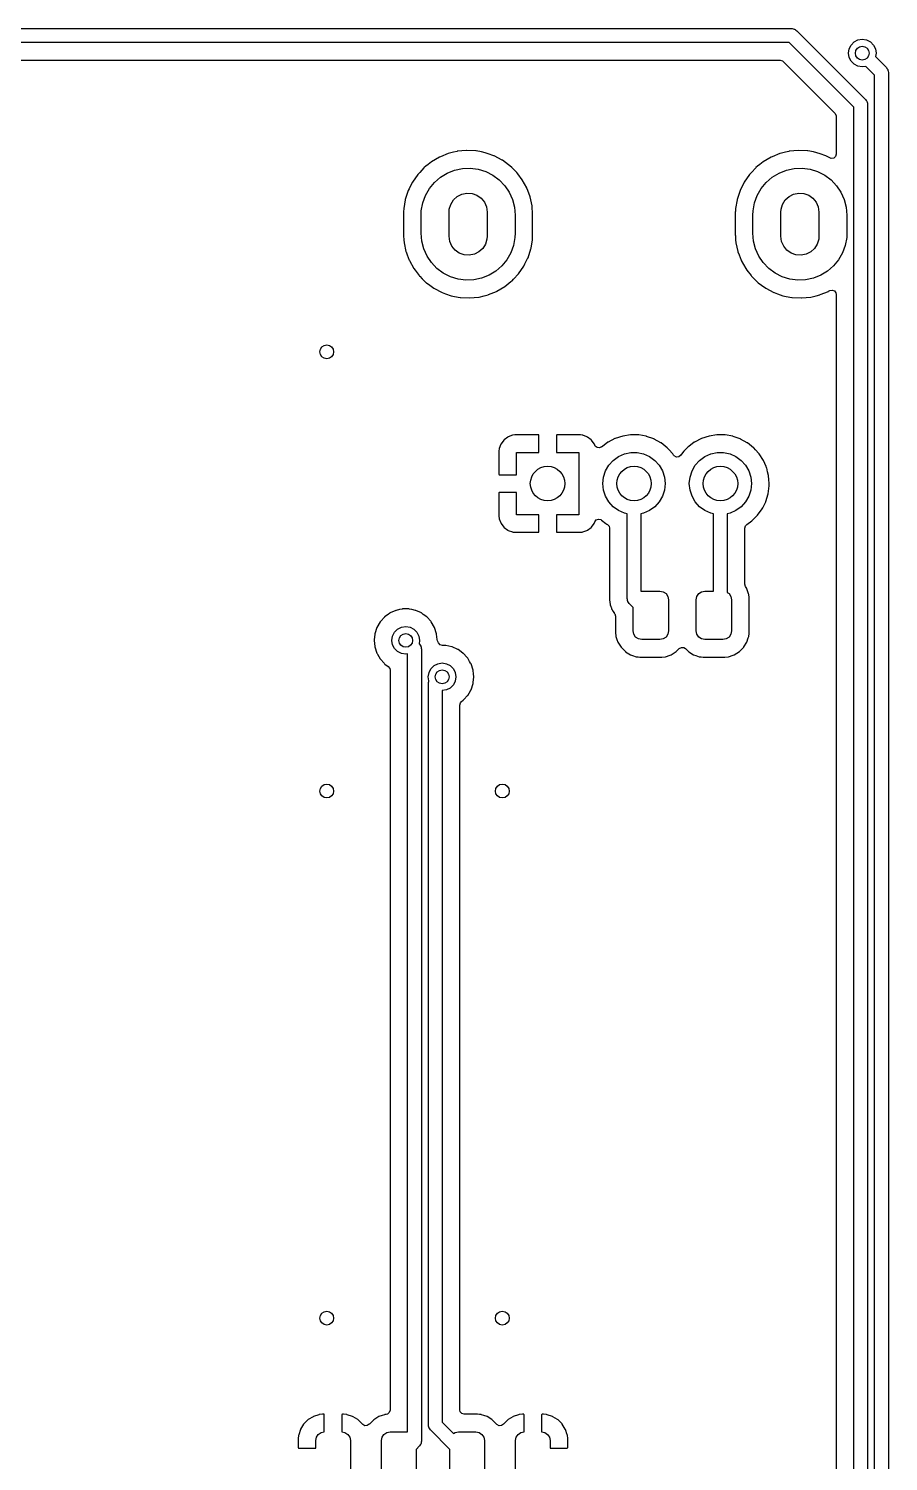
# Model space of a CAD drawing. Extents: x 61 to 228, y -146 to -45.
# Drawn here: x 203.47 to 228.34, y -86.69 to -45.27 of the extents above; entities that cross this region are included whole.
import ezdxf

# ---------------------------------------------------------------- set-up
doc = ezdxf.new("R2010")
doc.units = 0
doc.layers.add('BLACK', color=7, linetype='CONTINUOUS')

msp = doc.modelspace()

# ---------------------------------------------------------------- linework, layer by layer
at = {"layer": 'BLACK', "linetype": 'CONTINUOUS'}
for p, q in [((179.578, -45.266), (225.552, -45.266)), ((225.552, -45.266), (225.585, -45.2735)), ((225.585, -45.2735), (225.618, -45.2772)), ((225.618, -45.2772), (225.628, -45.2834)), ((225.628, -45.2834), (225.639, -45.2859)), ((225.639, -45.2859), (225.665, -45.3068)), ((225.665, -45.3068), (225.693, -45.3246)), ((225.693, -45.3246), (227.681, -47.3123)), ((225.469, -45.666), (179.661, -45.666)), ((227.34, -47.5364), (225.469, -45.666)), ((227.184, -45.974), (227.204, -45.8504)), ((227.204, -46.0976), (227.184, -45.974)), ((227.204, -45.8504), (227.26, -45.7389)), ((227.26, -45.7389), (227.349, -45.6504)), ((227.349, -45.6504), (227.46, -45.5936)), ((227.46, -45.5936), (227.584, -45.574)), ((227.584, -45.574), (227.708, -45.5936)), ((227.708, -45.5936), (227.819, -45.6504)), ((227.819, -45.6504), (227.908, -45.7389)), ((227.908, -45.7389), (227.964, -45.8504)), ((227.964, -45.8504), (227.984, -45.974)), ((227.984, -45.974), (227.968, -46.0751)), ((183.031, -46.1745), (225.206, -46.1745)), ((225.206, -46.1745), (225.274, -46.1945)), ((225.274, -46.1945), (225.295, -46.2114)), ((225.295, -46.2114), (226.794, -47.7101)), ((227.26, -46.2091), (227.204, -46.0976)), ((227.349, -46.2976), (227.26, -46.2091)), ((227.46, -46.3544), (227.349, -46.2976)), ((227.584, -46.374), (227.46, -46.3544)), ((227.685, -46.358), (227.584, -46.374)), ((227.939, -46.6119), (227.685, -46.358)), ((227.968, -46.0751), (228.281, -46.3879)), ((228.281, -46.3879), (228.298, -46.4162)), ((227.939, -125.063), (227.939, -46.6119)), ((228.298, -46.4162), (228.319, -46.4423)), ((228.319, -46.4423), (228.322, -46.4535)), ((228.322, -46.4535), (228.328, -46.4633)), ((228.328, -46.4633), (228.332, -46.4965)), ((228.332, -46.4965), (228.339, -46.529)), ((228.339, -46.529), (228.339, -125.146)), ((227.34, -122.898), (227.34, -47.5364)), ((227.681, -47.3123), (227.699, -47.3407)), ((227.699, -47.3407), (227.72, -47.3668)), ((227.72, -47.3668), (227.722, -47.378)), ((227.722, -47.378), (227.728, -47.3877)), ((227.728, -47.3877), (227.732, -47.421)), ((227.732, -47.421), (227.74, -47.4535)), ((227.74, -47.4535), (227.74, -122.981)), ((226.794, -47.7101), (226.828, -47.7724)), ((226.828, -47.7724), (226.831, -47.7992)), ((226.831, -47.7992), (226.831, -48.8929)), ((215.6, -48.8789), (215.379, -48.9686)), ((215.604, -48.8772), (215.6, -48.8789)), ((215.6, -48.8789), (215.6, -48.8789)), ((215.76, -48.8392), (215.604, -48.8772)), ((215.863, -48.8138), (215.76, -48.8392)), ((215.868, -48.8127), (215.863, -48.8138)), ((215.863, -48.8138), (215.863, -48.8138)), ((216.137, -48.787), (215.868, -48.8127)), ((216.142, -48.7872), (216.137, -48.787)), ((216.404, -48.8002), (216.142, -48.7872)), ((216.142, -48.7872), (216.142, -48.7872)), ((216.408, -48.8005), (216.404, -48.8002)), ((216.404, -48.8002), (216.404, -48.8002)), ((216.413, -48.8013), (216.408, -48.8005)), ((216.569, -48.8321), (216.413, -48.8013)), ((216.413, -48.8013), (216.413, -48.8013)), ((216.674, -48.8529), (216.569, -48.8321)), ((216.762, -48.8838), (216.674, -48.8529)), ((225.2, -48.8789), (224.979, -48.9686)), ((225.204, -48.8772), (225.2, -48.8789)), ((225.2, -48.8789), (225.2, -48.8789)), ((225.36, -48.8392), (225.204, -48.8772)), ((225.463, -48.8138), (225.36, -48.8392)), ((225.468, -48.8127), (225.463, -48.8138)), ((225.463, -48.8138), (225.463, -48.8138)), ((225.737, -48.787), (225.468, -48.8127)), ((225.742, -48.7872), (225.737, -48.787)), ((226.004, -48.8002), (225.742, -48.7872)), ((225.742, -48.7872), (225.742, -48.7872)), ((226.008, -48.8005), (226.004, -48.8002)), ((226.004, -48.8002), (226.004, -48.8002)), ((226.013, -48.8013), (226.008, -48.8005)), ((226.169, -48.8321), (226.013, -48.8013)), ((226.013, -48.8013), (226.013, -48.8013)), ((226.274, -48.8529), (226.169, -48.8321)), ((226.362, -48.8838), (226.274, -48.8529)), ((214.904, -49.2887), (214.779, -49.4222)), ((214.907, -49.2854), (214.904, -49.2887)), ((214.957, -49.2456), (214.907, -49.2854)), ((215.02, -49.1954), (214.957, -49.2456)), ((215.119, -49.116), (215.02, -49.1954)), ((215.353, -48.979), (215.119, -49.116)), ((215.379, -48.9686), (215.353, -48.979)), ((216.926, -48.9417), (216.762, -48.8838)), ((216.93, -48.9432), (216.926, -48.9417)), ((216.926, -48.9417), (216.926, -48.9417)), ((217.17, -49.0695), (216.93, -48.9432)), ((217.174, -49.0721), (217.17, -49.0695)), ((217.348, -49.199), (217.174, -49.0721)), ((217.389, -49.229), (217.348, -49.199)), ((217.444, -49.2825), (217.389, -49.229)), ((217.577, -49.4124), (217.444, -49.2825)), ((224.504, -49.2887), (224.379, -49.4222)), ((224.507, -49.2854), (224.504, -49.2887)), ((224.557, -49.2456), (224.507, -49.2854)), ((224.62, -49.1954), (224.557, -49.2456)), ((224.719, -49.116), (224.62, -49.1954)), ((224.953, -48.979), (224.719, -49.116)), ((224.979, -48.9686), (224.953, -48.979)), ((226.526, -48.9417), (226.362, -48.8838)), ((226.53, -48.9432), (226.526, -48.9417)), ((226.526, -48.9417), (226.526, -48.9417)), ((226.646, -49.0044), (226.53, -48.9432)), ((226.687, -49.0176), (226.646, -49.0044)), ((226.757, -49.0075), (226.687, -49.0176)), ((226.811, -48.961), (226.757, -49.0075)), ((226.831, -48.8929), (226.811, -48.961)), ((214.565, -49.7104), (214.471, -49.8994)), ((214.567, -49.7063), (214.565, -49.7104)), ((214.565, -49.7104), (214.565, -49.7104)), ((214.722, -49.4835), (214.567, -49.7063)), ((214.779, -49.4222), (214.722, -49.4835)), ((215.205, -49.7119), (215.379, -49.5611)), ((215.379, -49.5611), (215.575, -49.4418)), ((215.575, -49.4418), (215.789, -49.3574)), ((215.789, -49.3574), (216.014, -49.3101)), ((216.014, -49.3101), (216.244, -49.3015)), ((216.244, -49.3015), (216.472, -49.3317)), ((216.472, -49.3317), (216.692, -49.3999)), ((216.692, -49.3999), (216.897, -49.5041)), ((216.897, -49.5041), (217.081, -49.6414)), ((217.081, -49.6414), (217.24, -49.8078)), ((217.583, -49.4186), (217.577, -49.4124)), ((217.586, -49.4222), (217.583, -49.4186)), ((217.621, -49.4679), (217.586, -49.4222)), ((217.586, -49.4222), (217.586, -49.4222)), ((217.748, -49.6341), (217.621, -49.4679)), ((217.879, -49.8712), (217.748, -49.6341)), ((224.165, -49.7104), (224.071, -49.8994)), ((224.167, -49.7063), (224.165, -49.7104)), ((224.165, -49.7104), (224.165, -49.7104)), ((224.322, -49.4835), (224.167, -49.7063)), ((224.379, -49.4222), (224.322, -49.4835)), ((224.805, -49.7119), (224.979, -49.5611)), ((224.979, -49.5611), (225.175, -49.4418)), ((225.175, -49.4418), (225.389, -49.3574)), ((225.389, -49.3574), (225.614, -49.3101)), ((225.614, -49.3101), (225.844, -49.3015)), ((225.844, -49.3015), (226.072, -49.3317)), ((226.072, -49.3317), (226.292, -49.3999)), ((226.292, -49.3999), (226.497, -49.5041)), ((226.497, -49.5041), (226.681, -49.6414)), ((226.681, -49.6414), (226.84, -49.8078)), ((214.447, -49.9491), (214.362, -50.2068)), ((214.471, -49.8994), (214.447, -49.9491)), ((214.867, -50.3057), (214.945, -50.0895)), ((214.945, -50.0895), (215.059, -49.8897)), ((215.059, -49.8897), (215.205, -49.7119)), ((215.756, -50.2194), (215.866, -50.1184)), ((215.866, -50.1184), (215.999, -50.0506)), ((215.999, -50.0506), (216.145, -50.0211)), ((216.145, -50.0211), (216.294, -50.032)), ((216.294, -50.032), (216.435, -50.0826)), ((216.435, -50.0826), (216.557, -50.1691)), ((217.24, -49.8078), (217.368, -49.9986)), ((217.368, -49.9986), (217.463, -50.2083)), ((217.881, -49.8755), (217.879, -49.8712)), ((217.907, -49.945), (217.881, -49.8755)), ((217.881, -49.8755), (217.881, -49.8755)), ((217.975, -50.1248), (217.907, -49.945)), ((217.976, -50.1292), (217.975, -50.1248)), ((224.047, -49.9491), (223.962, -50.2068)), ((224.071, -49.8994), (224.047, -49.9491)), ((224.467, -50.3057), (224.545, -50.0895)), ((224.545, -50.0895), (224.659, -49.8897)), ((224.659, -49.8897), (224.805, -49.7119)), ((225.356, -50.2194), (225.466, -50.1184)), ((225.466, -50.1184), (225.599, -50.0506)), ((225.599, -50.0506), (225.745, -50.0211)), ((225.745, -50.0211), (225.894, -50.032)), ((225.894, -50.032), (226.035, -50.0826)), ((226.035, -50.0826), (226.157, -50.1691)), ((226.84, -49.8078), (226.968, -49.9986)), ((226.968, -49.9986), (227.063, -50.2083)), ((214.316, -50.4778), (214.312, -50.5498)), ((214.318, -50.4631), (214.316, -50.4739)), ((214.316, -50.4739), (214.316, -50.4778)), ((214.361, -50.2113), (214.318, -50.4631)), ((214.362, -50.2068), (214.361, -50.2113)), ((214.361, -50.2113), (214.361, -50.2113)), ((214.82, -50.66), (214.826, -50.532)), ((214.826, -50.532), (214.867, -50.3057)), ((215.63, -50.57), (215.636, -50.4897)), ((215.636, -50.4897), (215.678, -50.3463)), ((215.678, -50.3463), (215.756, -50.2194)), ((216.557, -50.1691), (216.65, -50.2851)), ((216.65, -50.2851), (216.71, -50.4221)), ((216.71, -50.4221), (216.73, -50.57)), ((217.463, -50.2083), (217.521, -50.4309)), ((217.521, -50.4309), (217.54, -50.66)), ((218.014, -50.2992), (217.976, -50.1292)), ((217.976, -50.1292), (217.976, -50.1292)), ((218.034, -50.3895), (218.014, -50.2992)), ((218.038, -50.4424), (218.034, -50.3895)), ((218.048, -50.5795), (218.038, -50.4424)), ((223.916, -50.4778), (223.912, -50.5498)), ((223.918, -50.4631), (223.916, -50.4739)), ((223.916, -50.4739), (223.916, -50.4778)), ((223.961, -50.2113), (223.918, -50.4631)), ((223.962, -50.2068), (223.961, -50.2113)), ((223.961, -50.2113), (223.961, -50.2113)), ((224.42, -50.66), (224.426, -50.532)), ((224.426, -50.532), (224.467, -50.3057)), ((225.23, -50.57), (225.236, -50.4897)), ((225.236, -50.4897), (225.278, -50.3463)), ((225.278, -50.3463), (225.356, -50.2194)), ((226.157, -50.1691), (226.25, -50.2851)), ((226.25, -50.2851), (226.31, -50.4221)), ((226.31, -50.4221), (226.33, -50.57)), ((227.063, -50.2083), (227.121, -50.4309)), ((227.121, -50.4309), (227.14, -50.66)), ((214.312, -50.5498), (214.311, -50.5596)), ((214.311, -50.5596), (214.311, -51.2489)), ((214.82, -51.18), (214.82, -50.66)), ((215.63, -51.27), (215.63, -50.57)), ((216.73, -50.57), (216.73, -51.27)), ((217.54, -50.66), (217.54, -51.18)), ((218.048, -50.5911), (218.048, -50.5795)), ((218.048, -51.2804), (218.048, -50.5911)), ((223.912, -50.5498), (223.911, -50.5596)), ((223.911, -50.5596), (223.911, -51.2489)), ((224.42, -51.18), (224.42, -50.66)), ((225.23, -51.27), (225.23, -50.57)), ((226.33, -50.57), (226.33, -51.27)), ((227.14, -50.66), (227.14, -51.18)), ((214.311, -51.2489), (214.312, -51.2512)), ((214.312, -51.2512), (214.321, -51.3779)), ((214.312, -51.2512), (214.312, -51.2512)), ((214.839, -51.4091), (214.82, -51.18)), ((215.65, -51.4179), (215.63, -51.27)), ((216.724, -51.3503), (216.682, -51.4937)), ((216.73, -51.27), (216.724, -51.3503)), ((217.534, -51.308), (217.493, -51.5343)), ((217.54, -51.18), (217.534, -51.308)), ((218.044, -51.3661), (218.048, -51.2931)), ((218.044, -51.3698), (218.044, -51.3661)), ((218.048, -51.282), (218.048, -51.2804)), ((218.048, -51.2931), (218.048, -51.282)), ((218.048, -51.282), (218.048, -51.282)), ((223.911, -51.2489), (223.912, -51.2512)), ((223.912, -51.2512), (223.912, -51.2512)), ((223.912, -51.2512), (223.921, -51.3779)), ((224.439, -51.4091), (224.42, -51.18)), ((225.25, -51.4179), (225.23, -51.27)), ((226.324, -51.3503), (226.282, -51.4937)), ((226.33, -51.27), (226.324, -51.3503)), ((227.134, -51.308), (227.093, -51.5343)), ((227.14, -51.18), (227.134, -51.308)), ((214.321, -51.3779), (214.326, -51.4505)), ((214.326, -51.4505), (214.327, -51.4549)), ((214.327, -51.4549), (214.327, -51.4549)), ((214.327, -51.4549), (214.382, -51.7053)), ((214.382, -51.7053), (214.385, -51.7152)), ((214.385, -51.7152), (214.42, -51.8094)), ((214.897, -51.6317), (214.839, -51.4091)), ((214.992, -51.8414), (214.897, -51.6317)), ((215.71, -51.5549), (215.65, -51.4179)), ((215.803, -51.6709), (215.71, -51.5549)), ((215.925, -51.7574), (215.803, -51.6709)), ((216.066, -51.808), (215.925, -51.7574)), ((216.494, -51.7216), (216.361, -51.7894)), ((216.604, -51.6206), (216.494, -51.7216)), ((216.682, -51.4937), (216.604, -51.6206)), ((217.415, -51.7505), (217.301, -51.9503)), ((217.493, -51.5343), (217.415, -51.7505)), ((217.913, -51.8909), (217.998, -51.6332)), ((217.998, -51.6332), (218.001, -51.613)), ((218.001, -51.613), (218.044, -51.3699)), ((218.044, -51.3699), (218.044, -51.3698)), ((223.921, -51.3779), (223.926, -51.4505)), ((223.926, -51.4505), (223.927, -51.4549)), ((223.927, -51.4549), (223.927, -51.4549)), ((223.927, -51.4549), (223.982, -51.7053)), ((223.982, -51.7053), (223.985, -51.7152)), ((223.985, -51.7152), (224.02, -51.8094)), ((224.497, -51.6317), (224.439, -51.4091)), ((224.592, -51.8414), (224.497, -51.6317)), ((225.31, -51.5549), (225.25, -51.4179)), ((225.403, -51.6709), (225.31, -51.5549)), ((225.525, -51.7574), (225.403, -51.6709)), ((225.666, -51.808), (225.525, -51.7574)), ((226.094, -51.7216), (225.961, -51.7894)), ((226.204, -51.6206), (226.094, -51.7216)), ((226.282, -51.4937), (226.204, -51.6206)), ((227.015, -51.7505), (226.901, -51.9503)), ((227.093, -51.5343), (227.015, -51.7505)), ((214.42, -51.8094), (214.479, -51.9641)), ((214.479, -51.9641), (214.481, -51.9688)), ((214.481, -51.9688), (214.612, -52.2059)), ((215.12, -52.0322), (214.992, -51.8414)), ((215.279, -52.1986), (215.12, -52.0322)), ((216.215, -51.8189), (216.066, -51.808)), ((216.361, -51.7894), (216.215, -51.8189)), ((217.155, -52.1281), (216.981, -52.2789)), ((217.301, -51.9503), (217.155, -52.1281)), ((217.638, -52.3565), (217.793, -52.1337)), ((217.793, -52.1337), (217.826, -52.0658)), ((217.826, -52.0658), (217.911, -51.895)), ((217.911, -51.895), (217.913, -51.8909)), ((217.911, -51.895), (217.911, -51.895)), ((224.02, -51.8094), (224.079, -51.9641)), ((224.079, -51.9641), (224.081, -51.9688)), ((224.081, -51.9688), (224.212, -52.2059)), ((224.72, -52.0322), (224.592, -51.8414)), ((224.879, -52.1986), (224.72, -52.0322)), ((225.815, -51.8189), (225.666, -51.808)), ((225.961, -51.7894), (225.815, -51.8189)), ((226.755, -52.1281), (226.581, -52.2789)), ((226.901, -51.9503), (226.755, -52.1281)), ((214.612, -52.2059), (214.646, -52.2496)), ((214.646, -52.2496), (214.765, -52.4058)), ((214.765, -52.4058), (214.777, -52.4214)), ((214.777, -52.4214), (214.78, -52.4246)), ((214.78, -52.4246), (214.78, -52.4246)), ((214.78, -52.4246), (214.854, -52.4967)), ((214.854, -52.4967), (214.971, -52.611)), ((214.971, -52.611), (214.974, -52.6137)), ((215.463, -52.3359), (215.279, -52.1986)), ((215.668, -52.4401), (215.463, -52.3359)), ((215.888, -52.5083), (215.668, -52.4401)), ((216.116, -52.5385), (215.888, -52.5083)), ((216.346, -52.5299), (216.116, -52.5385)), ((216.571, -52.4826), (216.346, -52.5299)), ((216.785, -52.3982), (216.571, -52.4826)), ((216.981, -52.2789), (216.785, -52.3982)), ((217.241, -52.724), (217.42, -52.5813)), ((217.42, -52.5813), (217.449, -52.5575)), ((217.449, -52.5575), (217.453, -52.5546)), ((217.449, -52.5575), (217.449, -52.5575)), ((217.453, -52.5546), (217.494, -52.5111)), ((217.494, -52.5111), (217.635, -52.3598)), ((217.635, -52.3598), (217.638, -52.3565)), ((217.635, -52.3598), (217.635, -52.3598)), ((224.212, -52.2059), (224.246, -52.2496)), ((224.246, -52.2496), (224.365, -52.4058)), ((224.365, -52.4058), (224.377, -52.4214)), ((224.377, -52.4214), (224.38, -52.4246)), ((224.38, -52.4246), (224.38, -52.4246)), ((224.38, -52.4246), (224.454, -52.4967)), ((224.454, -52.4967), (224.571, -52.611)), ((224.571, -52.611), (224.574, -52.6137)), ((225.063, -52.3359), (224.879, -52.1986)), ((225.268, -52.4401), (225.063, -52.3359)), ((225.488, -52.5083), (225.268, -52.4401)), ((225.716, -52.5385), (225.488, -52.5083)), ((225.946, -52.5299), (225.716, -52.5385)), ((226.171, -52.4826), (225.946, -52.5299)), ((226.385, -52.3982), (226.171, -52.4826)), ((226.581, -52.2789), (226.385, -52.3982)), ((214.974, -52.6137), (214.974, -52.6137)), ((214.974, -52.6137), (215.069, -52.6825)), ((215.069, -52.6825), (215.19, -52.7705)), ((215.19, -52.7705), (215.43, -52.8968)), ((215.43, -52.8968), (215.434, -52.8983)), ((215.434, -52.8983), (215.434, -52.8983)), ((215.434, -52.8983), (215.53, -52.9321)), ((215.53, -52.9321), (215.686, -52.9871)), ((215.686, -52.9871), (215.784, -53.0064)), ((215.784, -53.0064), (215.947, -53.0387)), ((216.497, -53.0262), (216.646, -52.9897)), ((216.646, -52.9897), (216.756, -52.9628)), ((216.756, -52.9628), (216.769, -52.9575)), ((216.769, -52.9575), (217.003, -52.8627)), ((217.003, -52.8627), (217.007, -52.861)), ((217.003, -52.8627), (217.003, -52.8627)), ((217.007, -52.861), (217.241, -52.724)), ((224.574, -52.6137), (224.574, -52.6137)), ((224.574, -52.6137), (224.669, -52.6825)), ((224.669, -52.6825), (224.79, -52.7705)), ((224.79, -52.7705), (225.03, -52.8968)), ((225.03, -52.8968), (225.034, -52.8983)), ((225.034, -52.8983), (225.034, -52.8983)), ((225.034, -52.8983), (225.13, -52.9321)), ((225.13, -52.9321), (225.286, -52.9871)), ((225.286, -52.9871), (225.384, -53.0064)), ((225.384, -53.0064), (225.547, -53.0387)), ((226.097, -53.0262), (226.246, -52.9897)), ((226.246, -52.9897), (226.356, -52.9628)), ((226.356, -52.9628), (226.369, -52.9575)), ((226.369, -52.9575), (226.603, -52.8627)), ((226.603, -52.8627), (226.607, -52.861)), ((226.603, -52.8627), (226.603, -52.8627)), ((226.607, -52.861), (226.641, -52.841)), ((226.641, -52.841), (226.71, -52.8238)), ((226.71, -52.8238), (226.777, -52.8466)), ((226.777, -52.8466), (226.822, -52.9022)), ((226.822, -52.9022), (226.831, -52.9497)), ((226.831, -52.9497), (226.831, -106.043)), ((215.947, -53.0387), (215.947, -53.0387)), ((215.947, -53.0387), (215.952, -53.0395)), ((215.952, -53.0395), (215.956, -53.0398)), ((215.956, -53.0398), (215.956, -53.0398)), ((215.956, -53.0398), (216.218, -53.0528)), ((216.218, -53.0528), (216.218, -53.0528)), ((216.218, -53.0528), (216.223, -53.053)), ((216.223, -53.053), (216.492, -53.0273)), ((216.492, -53.0273), (216.497, -53.0262)), ((216.497, -53.0262), (216.497, -53.0262)), ((225.547, -53.0387), (225.547, -53.0387)), ((225.547, -53.0387), (225.552, -53.0395)), ((225.552, -53.0395), (225.556, -53.0398)), ((225.556, -53.0398), (225.556, -53.0398)), ((225.556, -53.0398), (225.818, -53.0528)), ((225.818, -53.0528), (225.818, -53.0528)), ((225.818, -53.0528), (225.823, -53.053)), ((225.823, -53.053), (226.092, -53.0273)), ((226.092, -53.0273), (226.097, -53.0262)), ((226.097, -53.0262), (226.097, -53.0262)), ((217.212, -57.1643), (217.135, -57.2664)), ((217.224, -57.1517), (217.212, -57.1643)), ((217.326, -57.0752), (217.224, -57.1517)), ((217.342, -57.0667), (217.326, -57.0752)), ((217.462, -57.0215), (217.342, -57.0667)), ((217.478, -57.0179), (217.462, -57.0215)), ((217.529, -57.0124), (217.478, -57.0179)), ((217.535, -57.012), (217.529, -57.0124)), ((218.212, -57.012), (217.535, -57.012)), ((218.22, -57.0137), (218.212, -57.012)), ((218.222, -57.0149), (218.22, -57.0137)), ((218.226, -57.0301), (218.222, -57.0149)), ((218.226, -57.52), (218.226, -57.0301)), ((218.736, -57.0179), (218.734, -57.0255)), ((218.734, -57.0255), (218.734, -57.52)), ((218.737, -57.0165), (218.736, -57.0179)), ((218.752, -57.012), (218.737, -57.0165)), ((219.425, -57.012), (218.752, -57.012)), ((219.431, -57.0124), (219.425, -57.012)), ((219.482, -57.0179), (219.431, -57.0124)), ((219.498, -57.0215), (219.482, -57.0179)), ((219.618, -57.0667), (219.498, -57.0215)), ((219.634, -57.0752), (219.618, -57.0667)), ((219.736, -57.1517), (219.634, -57.0752)), ((219.748, -57.1643), (219.736, -57.1517)), ((219.825, -57.2664), (219.748, -57.1643)), ((220.428, -57.1195), (220.231, -57.2217)), ((220.432, -57.1171), (220.428, -57.1195)), ((220.428, -57.1195), (220.428, -57.1195)), ((220.652, -57.0451), (220.432, -57.1171)), ((220.881, -57.0101), (220.652, -57.0451)), ((220.887, -57.0102), (220.881, -57.0101)), ((221.036, -57.012), (220.887, -57.0102)), ((220.887, -57.0102), (220.887, -57.0102)), ((221.113, -57.0129), (221.036, -57.012)), ((221.118, -57.0138), (221.113, -57.0129)), ((221.118, -57.0139), (221.118, -57.0138)), ((221.336, -57.0527), (221.118, -57.0139)), ((221.341, -57.0536), (221.336, -57.0527)), ((221.336, -57.0527), (221.336, -57.0527)), ((221.346, -57.0553), (221.341, -57.0536)), ((221.554, -57.1291), (221.346, -57.0553)), ((221.346, -57.0553), (221.346, -57.0553)), ((221.554, -57.1292), (221.554, -57.1291)), ((221.559, -57.1309), (221.554, -57.1292)), ((221.564, -57.1334), (221.559, -57.1309)), ((221.758, -57.2403), (221.564, -57.1334)), ((221.564, -57.1334), (221.564, -57.1334)), ((222.928, -57.1195), (222.731, -57.2217)), ((222.932, -57.1171), (222.928, -57.1195)), ((222.928, -57.1195), (222.928, -57.1195)), ((223.152, -57.0451), (222.932, -57.1171)), ((223.381, -57.0101), (223.152, -57.0451)), ((223.387, -57.0102), (223.381, -57.0101)), ((223.536, -57.012), (223.387, -57.0102)), ((223.387, -57.0102), (223.387, -57.0102)), ((223.613, -57.0129), (223.536, -57.012)), ((223.618, -57.0138), (223.613, -57.0129)), ((223.618, -57.0139), (223.618, -57.0138)), ((223.836, -57.0527), (223.618, -57.0139)), ((223.841, -57.0536), (223.836, -57.0527)), ((223.836, -57.0527), (223.836, -57.0527)), ((223.846, -57.0553), (223.841, -57.0536)), ((224.054, -57.1291), (223.846, -57.0553)), ((223.846, -57.0553), (223.846, -57.0553)), ((224.054, -57.1292), (224.054, -57.1291)), ((224.059, -57.1309), (224.054, -57.1292)), ((224.064, -57.1334), (224.059, -57.1309)), ((224.258, -57.2403), (224.064, -57.1334)), ((224.064, -57.1334), (224.064, -57.1334)), ((217.078, -57.4176), (217.072, -57.4685)), ((217.072, -57.4685), (217.072, -57.4753)), ((217.072, -57.4753), (217.072, -58.1479)), ((217.082, -57.4024), (217.078, -57.4176)), ((217.127, -57.2819), (217.082, -57.4024)), ((217.135, -57.2664), (217.127, -57.2819)), ((217.58, -58.166), (217.58, -57.52)), ((217.58, -57.52), (218.226, -57.52)), ((218.734, -57.52), (219.38, -57.52)), ((219.38, -57.52), (219.38, -59.32)), ((219.833, -57.2819), (219.825, -57.2664)), ((219.844, -57.3102), (219.833, -57.2819)), ((219.857, -57.3354), (219.844, -57.3102)), ((219.911, -57.3812), (219.857, -57.3354)), ((219.981, -57.3905), (219.911, -57.3812)), ((220.041, -57.3623), (219.981, -57.3905)), ((220.042, -57.3631), (220.041, -57.3623)), ((220.065, -57.3455), (220.042, -57.3631)), ((220.223, -57.2272), (220.065, -57.3455)), ((220.227, -57.2241), (220.223, -57.2272)), ((220.223, -57.2272), (220.223, -57.2272)), ((220.231, -57.2217), (220.227, -57.2241)), ((220.53, -57.6406), (220.702, -57.564)), ((220.702, -57.564), (220.886, -57.5249)), ((220.886, -57.5249), (221.074, -57.5249)), ((221.074, -57.5249), (221.258, -57.564)), ((221.258, -57.564), (221.43, -57.6406)), ((221.762, -57.2428), (221.758, -57.2403)), ((221.758, -57.2403), (221.758, -57.2403)), ((221.766, -57.246), (221.762, -57.2428)), ((221.94, -57.3832), (221.766, -57.246)), ((221.766, -57.246), (221.766, -57.246)), ((221.944, -57.3864), (221.94, -57.3832)), ((221.94, -57.3832), (221.94, -57.3832)), ((221.996, -57.4438), (221.944, -57.3864)), ((222.093, -57.5498), (221.996, -57.4438)), ((222.1, -57.5577), (222.093, -57.5498)), ((222.103, -57.562), (222.1, -57.5577)), ((222.125, -57.5966), (222.103, -57.562)), ((222.103, -57.562), (222.103, -57.562)), ((222.382, -57.5306), (222.335, -57.5992)), ((222.426, -57.4846), (222.382, -57.5306)), ((222.513, -57.3928), (222.426, -57.4846)), ((222.542, -57.3631), (222.513, -57.3928)), ((222.565, -57.3455), (222.542, -57.3631)), ((222.723, -57.2272), (222.565, -57.3455)), ((222.727, -57.2241), (222.723, -57.2272)), ((222.723, -57.2272), (222.723, -57.2272)), ((222.731, -57.2217), (222.727, -57.2241)), ((223.03, -57.6406), (223.202, -57.564)), ((223.202, -57.564), (223.386, -57.5249)), ((223.386, -57.5249), (223.574, -57.5249)), ((223.574, -57.5249), (223.758, -57.564)), ((223.758, -57.564), (223.93, -57.6406)), ((224.262, -57.2428), (224.258, -57.2403)), ((224.258, -57.2403), (224.258, -57.2403)), ((224.266, -57.246), (224.262, -57.2428)), ((224.44, -57.3832), (224.266, -57.246)), ((224.266, -57.246), (224.266, -57.246)), ((224.444, -57.3864), (224.44, -57.3832)), ((224.44, -57.3832), (224.44, -57.3832)), ((224.496, -57.4438), (224.444, -57.3864)), ((224.593, -57.5498), (224.496, -57.4438)), ((224.6, -57.5577), (224.593, -57.5498)), ((224.726, -57.7521), (224.6, -57.5577)), ((220.158, -58.0539), (220.252, -57.891)), ((220.252, -57.891), (220.378, -57.7512)), ((220.378, -57.7512), (220.53, -57.6406)), ((221.43, -57.6406), (221.582, -57.7512)), ((221.582, -57.7512), (221.708, -57.891)), ((221.708, -57.891), (221.802, -58.0539)), ((222.146, -57.6211), (222.125, -57.5966)), ((222.209, -57.6523), (222.146, -57.6211)), ((222.28, -57.6442), (222.209, -57.6523)), ((222.335, -57.5992), (222.28, -57.6442)), ((222.658, -58.0539), (222.752, -57.891)), ((222.752, -57.891), (222.878, -57.7512)), ((222.878, -57.7512), (223.03, -57.6406)), ((223.93, -57.6406), (224.082, -57.7512)), ((224.082, -57.7512), (224.208, -57.891)), ((224.208, -57.891), (224.302, -58.0539)), ((224.728, -57.7569), (224.726, -57.7521)), ((224.801, -57.9263), (224.728, -57.7569)), ((224.728, -57.7569), (224.728, -57.7569)), ((224.818, -57.9645), (224.801, -57.9263)), ((224.819, -57.9695), (224.818, -57.9645)), ((224.846, -58.0769), (224.819, -57.9695)), ((224.819, -57.9695), (224.819, -57.9695)), ((217.072, -58.1479), (217.076, -58.1631)), ((217.076, -58.1631), (217.078, -58.1643)), ((217.078, -58.1643), (217.086, -58.166)), ((217.086, -58.166), (217.58, -58.166)), ((220.08, -58.42), (220.1, -58.2329)), ((220.1, -58.2329), (220.158, -58.0539)), ((221.802, -58.0539), (221.86, -58.2329)), ((221.86, -58.2329), (221.88, -58.42)), ((222.58, -58.42), (222.6, -58.2329)), ((222.6, -58.2329), (222.658, -58.0539)), ((224.302, -58.0539), (224.36, -58.2329)), ((224.36, -58.2329), (224.38, -58.42)), ((224.874, -58.1892), (224.846, -58.0769)), ((224.875, -58.1943), (224.874, -58.1892)), ((224.884, -58.3032), (224.875, -58.1943)), ((224.875, -58.1943), (224.875, -58.1943)), ((224.893, -58.42), (224.884, -58.3032)), ((217.074, -58.6799), (217.072, -58.6875)), ((217.072, -58.6875), (217.072, -59.3647)), ((217.075, -58.6785), (217.074, -58.6799)), ((217.09, -58.674), (217.075, -58.6785)), ((217.58, -58.674), (217.09, -58.674)), ((217.58, -59.32), (217.58, -58.674)), ((220.1, -58.6071), (220.08, -58.42)), ((220.158, -58.7861), (220.1, -58.6071)), ((220.252, -58.949), (220.158, -58.7861)), ((221.802, -58.7861), (221.708, -58.949)), ((221.86, -58.6071), (221.802, -58.7861)), ((221.88, -58.42), (221.86, -58.6071)), ((222.6, -58.6071), (222.58, -58.42)), ((222.658, -58.7861), (222.6, -58.6071)), ((222.752, -58.949), (222.658, -58.7861)), ((224.302, -58.7861), (224.208, -58.949)), ((224.36, -58.6071), (224.302, -58.7861)), ((224.38, -58.42), (224.36, -58.6071)), ((224.794, -58.9403), (224.861, -58.7187)), ((224.861, -58.7187), (224.892, -58.489)), ((224.892, -58.483), (224.893, -58.4234)), ((224.892, -58.489), (224.892, -58.483)), ((224.893, -58.4234), (224.893, -58.42)), ((224.893, -58.4234), (224.893, -58.4234)), ((220.378, -59.0888), (220.252, -58.949)), ((220.53, -59.1994), (220.378, -59.0888)), ((220.702, -59.276), (220.53, -59.1994)), ((221.43, -59.1994), (221.258, -59.276)), ((221.582, -59.0888), (221.43, -59.1994)), ((221.708, -58.949), (221.582, -59.0888)), ((222.878, -59.0888), (222.752, -58.949)), ((223.03, -59.1994), (222.878, -59.0888)), ((223.202, -59.276), (223.03, -59.1994)), ((223.93, -59.1994), (223.758, -59.276)), ((224.082, -59.0888), (223.93, -59.1994)), ((224.208, -58.949), (224.082, -59.0888)), ((224.556, -59.336), (224.691, -59.1479)), ((224.691, -59.1479), (224.703, -59.125)), ((224.703, -59.125), (224.792, -58.9449)), ((224.792, -58.9449), (224.794, -58.9403)), ((224.792, -58.9449), (224.792, -58.9449)), ((217.072, -59.3647), (217.072, -59.3715)), ((217.072, -59.3715), (217.078, -59.4224)), ((217.078, -59.4224), (217.082, -59.4376)), ((217.082, -59.4376), (217.127, -59.5581)), ((217.127, -59.5581), (217.135, -59.5736)), ((217.135, -59.5736), (217.212, -59.6757)), ((218.226, -59.32), (217.58, -59.32)), ((218.226, -59.8145), (218.226, -59.32)), ((219.38, -59.32), (218.734, -59.32)), ((218.734, -59.32), (218.734, -59.8099)), ((219.748, -59.6757), (219.825, -59.5736)), ((219.825, -59.5736), (219.833, -59.5581)), ((219.833, -59.5581), (219.845, -59.5262)), ((219.845, -59.5262), (219.888, -59.4694)), ((219.888, -59.4694), (219.954, -59.4447)), ((219.954, -59.4447), (220.024, -59.4599)), ((220.024, -59.4599), (220.044, -59.4734)), ((220.044, -59.4734), (220.169, -59.5777)), ((220.169, -59.5777), (220.197, -59.5941)), ((220.197, -59.5941), (220.209, -59.6009)), ((220.209, -59.6009), (220.258, -59.6526)), ((220.258, -59.6526), (220.272, -59.7097)), ((220.78, -59.2926), (220.702, -59.276)), ((220.78, -61.7436), (220.78, -59.2926)), ((221.258, -59.276), (221.18, -59.2926)), ((221.18, -59.2926), (221.18, -61.5348)), ((223.28, -59.2926), (223.202, -59.276)), ((223.28, -61.53), (223.28, -59.2926)), ((223.758, -59.276), (223.68, -59.2926)), ((223.68, -59.2926), (223.68, -61.5694)), ((224.188, -59.7097), (224.209, -59.6416)), ((224.209, -59.6416), (224.241, -59.6071)), ((224.241, -59.6071), (224.392, -59.4995)), ((224.392, -59.4995), (224.556, -59.336)), ((217.212, -59.6757), (217.224, -59.6883)), ((217.224, -59.6883), (217.326, -59.7648)), ((217.326, -59.7648), (217.342, -59.7733)), ((217.342, -59.7733), (217.462, -59.8185)), ((217.462, -59.8185), (217.478, -59.8221)), ((217.478, -59.8221), (217.529, -59.8276)), ((217.529, -59.8276), (217.535, -59.828)), ((217.535, -59.828), (218.208, -59.828)), ((218.208, -59.828), (218.223, -59.8235)), ((218.223, -59.8235), (218.224, -59.8221)), ((218.224, -59.8221), (218.226, -59.8145)), ((218.734, -59.8099), (218.738, -59.8251)), ((218.738, -59.8251), (218.74, -59.8263)), ((218.74, -59.8263), (218.748, -59.828)), ((218.748, -59.828), (219.425, -59.828)), ((219.425, -59.828), (219.431, -59.8276)), ((219.431, -59.8276), (219.482, -59.8221)), ((219.482, -59.8221), (219.498, -59.8185)), ((219.498, -59.8185), (219.618, -59.7733)), ((219.618, -59.7733), (219.634, -59.7648)), ((219.634, -59.7648), (219.736, -59.6883)), ((219.736, -59.6883), (219.748, -59.6757)), ((220.272, -59.7097), (220.272, -61.7147)), ((224.188, -61.3282), (224.188, -59.7097)), ((220.271, -61.7233), (220.268, -61.768)), ((220.272, -61.7147), (220.271, -61.7233)), ((221.18, -61.5348), (221.204, -61.53)), ((221.204, -61.53), (221.729, -61.53)), ((221.729, -61.53), (221.825, -61.549)), ((221.825, -61.549), (221.906, -61.6032)), ((221.906, -61.6032), (221.96, -61.6843)), ((221.96, -61.6843), (221.979, -61.78)), ((222.779, -61.78), (222.798, -61.6843)), ((222.798, -61.6843), (222.852, -61.6032)), ((222.852, -61.6032), (222.933, -61.549)), ((222.933, -61.549), (223.029, -61.53)), ((223.029, -61.53), (223.28, -61.53)), ((223.68, -61.5694), (223.731, -61.6032)), ((223.731, -61.6032), (223.785, -61.6843)), ((223.785, -61.6843), (223.804, -61.78)), ((224.207, -61.3945), (224.188, -61.3282)), ((224.245, -61.4561), (224.207, -61.3945)), ((224.248, -61.463), (224.245, -61.4561)), ((224.295, -61.6059), (224.248, -61.463)), ((224.301, -61.6238), (224.295, -61.6059)), ((224.302, -61.6307), (224.301, -61.6238)), ((224.311, -61.7174), (224.302, -61.6307)), ((224.302, -61.6307), (224.302, -61.6307)), ((224.312, -61.7296), (224.311, -61.7174)), ((214.088, -62.0884), (213.925, -62.1607)), ((214.094, -62.0857), (214.088, -62.0884)), ((214.088, -62.0884), (214.088, -62.0884)), ((214.199, -62.0634), (214.094, -62.0857)), ((214.274, -62.0474), (214.199, -62.0634)), ((214.281, -62.046), (214.274, -62.0474)), ((214.274, -62.0474), (214.274, -62.0474)), ((214.471, -62.046), (214.281, -62.046)), ((214.478, -62.0474), (214.471, -62.046)), ((214.553, -62.0634), (214.478, -62.0474)), ((214.478, -62.0474), (214.478, -62.0474)), ((214.658, -62.0857), (214.553, -62.0634)), ((214.664, -62.0884), (214.658, -62.0857)), ((214.827, -62.1607), (214.664, -62.0884)), ((214.664, -62.0884), (214.664, -62.0884)), ((220.268, -61.768), (220.267, -61.781)), ((220.267, -61.781), (220.269, -61.7884)), ((220.269, -61.7884), (220.269, -61.7884)), ((220.269, -61.7884), (220.278, -61.8439)), ((220.278, -61.8439), (220.279, -61.8504)), ((220.279, -61.8504), (220.287, -61.9138)), ((220.287, -61.9138), (220.29, -61.9209)), ((220.29, -61.9209), (220.29, -61.9236)), ((220.29, -61.9236), (220.295, -61.9399)), ((220.295, -61.9399), (220.295, -61.9424)), ((220.295, -61.9424), (220.297, -61.9499)), ((220.297, -61.9499), (220.306, -61.9703)), ((220.306, -61.9703), (220.322, -62.0084)), ((220.322, -62.0084), (220.325, -62.0145)), ((220.325, -62.0145), (220.333, -62.0352)), ((220.333, -62.0352), (220.343, -62.0634)), ((220.343, -62.0634), (220.348, -62.0743)), ((220.348, -62.0743), (220.352, -62.0805)), ((220.352, -62.0805), (220.353, -62.0829)), ((220.353, -62.0829), (220.361, -62.0977)), ((220.361, -62.0977), (220.363, -62.1)), ((220.363, -62.1), (220.366, -62.1069)), ((220.366, -62.1069), (220.404, -62.1565)), ((220.787, -61.7762), (220.78, -61.7436)), ((220.791, -61.8094), (220.787, -61.7762)), ((220.797, -61.8191), (220.791, -61.8094)), ((220.8, -61.8303), (220.797, -61.8191)), ((220.821, -61.8565), (220.8, -61.8303)), ((220.838, -61.8848), (220.821, -61.8565)), ((220.954, -62.0003), (220.838, -61.8848)), ((220.954, -62.68), (220.954, -62.0003)), ((221.979, -61.78), (221.979, -62.68)), ((222.779, -62.68), (222.779, -61.78)), ((223.804, -61.78), (223.804, -62.68)), ((224.312, -62.7304), (224.312, -61.7296)), ((213.637, -62.4176), (213.541, -62.5829)), ((213.653, -62.3998), (213.637, -62.4176)), ((213.76, -62.2805), (213.653, -62.3998)), ((213.765, -62.2756), (213.76, -62.2805)), ((213.76, -62.2805), (213.76, -62.2805)), ((213.868, -62.2009), (213.765, -62.2756)), ((213.914, -62.1673), (213.868, -62.2009)), ((213.919, -62.1634), (213.914, -62.1673)), ((213.914, -62.1673), (213.914, -62.1673)), ((213.925, -62.1607), (213.919, -62.1634)), ((213.925, -62.1607), (213.925, -62.1607)), ((214.833, -62.1634), (214.827, -62.1607)), ((214.827, -62.1607), (214.827, -62.1607)), ((214.838, -62.1673), (214.833, -62.1634)), ((214.884, -62.2009), (214.838, -62.1673)), ((214.838, -62.1673), (214.838, -62.1673)), ((214.987, -62.2756), (214.884, -62.2009)), ((214.992, -62.2805), (214.987, -62.2756)), ((215.099, -62.3998), (214.992, -62.2805)), ((214.992, -62.2805), (214.992, -62.2805)), ((215.115, -62.4176), (215.099, -62.3998)), ((215.211, -62.5829), (215.115, -62.4176)), ((220.404, -62.1565), (220.405, -62.1576)), ((220.405, -62.1576), (220.408, -62.1629)), ((220.408, -62.1629), (220.423, -62.1844)), ((220.423, -62.1844), (220.445, -62.2558)), ((220.445, -62.2558), (220.445, -62.7304)), ((213.464, -62.9357), (213.462, -62.9545)), ((213.462, -62.9545), (213.463, -62.9611)), ((213.463, -62.9611), (213.481, -63.1349)), ((213.482, -62.7711), (213.464, -62.9357)), ((213.541, -62.5829), (213.482, -62.7646)), ((213.482, -62.7646), (213.482, -62.7711)), ((213.482, -62.7711), (213.482, -62.7711)), ((213.976, -62.9545), (213.996, -62.8309)), ((213.996, -63.0781), (213.976, -62.9545)), ((213.996, -62.8309), (214.052, -62.7194)), ((214.052, -62.7194), (214.141, -62.6309)), ((214.141, -62.6309), (214.252, -62.5741)), ((214.252, -62.5741), (214.376, -62.5545)), ((214.376, -62.5545), (214.5, -62.5741)), ((214.5, -62.5741), (214.611, -62.6309)), ((214.611, -62.6309), (214.7, -62.7194)), ((214.7, -62.7194), (214.756, -62.8309)), ((214.756, -62.8309), (214.776, -62.9545)), ((214.776, -62.9545), (214.76, -63.0556)), ((215.27, -62.7646), (215.211, -62.5829)), ((215.27, -62.7711), (215.27, -62.7646)), ((215.287, -62.9266), (215.27, -62.7711)), ((215.27, -62.7711), (215.27, -62.7711)), ((215.297, -62.9641), (215.287, -62.9266)), ((215.313, -63.0022), (215.297, -62.9641)), ((220.445, -62.7304), (220.446, -62.7336)), ((220.446, -62.7336), (220.446, -62.7336)), ((220.446, -62.7336), (220.455, -62.8247)), ((220.455, -62.8247), (220.456, -62.8362)), ((220.456, -62.8362), (220.459, -62.8427)), ((220.459, -62.8427), (220.459, -62.8427)), ((220.459, -62.8427), (220.486, -62.9247)), ((220.486, -62.9247), (220.512, -63.0039)), ((220.973, -62.7757), (220.954, -62.68)), ((221.027, -62.8568), (220.973, -62.7757)), ((221.108, -62.911), (221.027, -62.8568)), ((221.204, -62.93), (221.108, -62.911)), ((221.729, -62.93), (221.204, -62.93)), ((221.825, -62.911), (221.729, -62.93)), ((221.906, -62.8568), (221.825, -62.911)), ((221.96, -62.7757), (221.906, -62.8568)), ((221.979, -62.68), (221.96, -62.7757)), ((222.798, -62.7757), (222.779, -62.68)), ((222.852, -62.8568), (222.798, -62.7757)), ((222.933, -62.911), (222.852, -62.8568)), ((223.029, -62.93), (222.933, -62.911)), ((223.554, -62.93), (223.029, -62.93)), ((223.65, -62.911), (223.554, -62.93)), ((223.731, -62.8568), (223.65, -62.911)), ((223.785, -62.7757), (223.731, -62.8568)), ((223.804, -62.68), (223.785, -62.7757)), ((224.246, -63.0027), (224.286, -62.8832)), ((224.286, -62.8832), (224.3, -62.8414)), ((224.3, -62.8414), (224.302, -62.8349)), ((224.3, -62.8414), (224.3, -62.8414)), ((224.302, -62.8274), (224.309, -62.7646)), ((224.302, -62.8349), (224.302, -62.8274)), ((224.309, -62.7646), (224.312, -62.7304)), ((213.481, -63.1349), (213.482, -63.1444)), ((213.482, -63.1444), (213.541, -63.3261)), ((213.541, -63.3261), (213.545, -63.3318)), ((213.545, -63.3318), (213.545, -63.3318)), ((213.545, -63.3318), (213.556, -63.3511)), ((213.556, -63.3511), (213.637, -63.4914)), ((214.052, -63.1896), (213.996, -63.0781)), ((214.141, -63.2781), (214.052, -63.1896)), ((214.252, -63.3349), (214.141, -63.2781)), ((214.376, -63.3545), (214.252, -63.3349)), ((214.43, -63.3459), (214.376, -63.3545)), ((214.43, -85.8396), (214.43, -63.3459)), ((214.76, -63.0556), (214.772, -63.0673)), ((214.772, -63.0673), (214.789, -63.0956)), ((214.789, -63.0956), (214.81, -63.1218)), ((214.81, -63.1218), (214.813, -63.133)), ((214.813, -63.133), (214.819, -63.1427)), ((214.819, -63.1427), (214.823, -63.1759)), ((214.823, -63.1759), (214.83, -63.2085)), ((214.83, -63.2085), (214.83, -86.1063)), ((215.315, -63.0097), (215.313, -63.0022)), ((215.315, -63.0099), (215.315, -63.0097)), ((215.321, -63.0258), (215.315, -63.0099)), ((215.367, -63.0795), (215.321, -63.0258)), ((215.435, -63.0995), (215.367, -63.0795)), ((215.525, -63.0995), (215.435, -63.0995)), ((215.531, -63.1009), (215.525, -63.0995)), ((215.618, -63.1194), (215.531, -63.1009)), ((215.531, -63.1009), (215.531, -63.1009)), ((215.712, -63.1392), (215.618, -63.1194)), ((215.718, -63.1419), (215.712, -63.1392)), ((215.88, -63.2142), (215.718, -63.1419)), ((215.718, -63.1419), (215.718, -63.1419)), ((215.886, -63.2169), (215.88, -63.2142)), ((215.88, -63.2142), (215.88, -63.2142)), ((215.892, -63.2208), (215.886, -63.2169)), ((215.928, -63.2474), (215.892, -63.2208)), ((215.892, -63.2208), (215.892, -63.2208)), ((216.041, -63.3291), (215.928, -63.2474)), ((216.045, -63.334), (216.041, -63.3291)), ((216.139, -63.4385), (216.045, -63.334)), ((216.045, -63.334), (216.045, -63.334)), ((220.512, -63.0039), (220.605, -63.1543)), ((220.605, -63.1543), (220.731, -63.2793)), ((220.731, -63.2793), (220.737, -63.2831)), ((220.737, -63.2831), (220.737, -63.2831)), ((220.737, -63.2831), (220.874, -63.3677)), ((220.874, -63.3677), (220.881, -63.3721)), ((220.881, -63.3721), (220.941, -63.3918)), ((221.892, -63.4253), (222.024, -63.3813)), ((222.024, -63.3813), (222.053, -63.3715)), ((222.053, -63.3715), (222.203, -63.2785)), ((222.203, -63.2785), (222.29, -63.1919)), ((222.29, -63.1919), (222.352, -63.1578)), ((222.352, -63.1578), (222.423, -63.1628)), ((222.423, -63.1628), (222.468, -63.1917)), ((222.468, -63.1917), (222.523, -63.2472)), ((222.523, -63.2472), (222.556, -63.2793)), ((222.556, -63.2793), (222.562, -63.2831)), ((222.562, -63.2831), (222.562, -63.2831)), ((222.562, -63.2831), (222.699, -63.3677)), ((222.699, -63.3677), (222.706, -63.3721)), ((222.706, -63.3721), (222.766, -63.3918)), ((223.717, -63.4253), (223.849, -63.3813)), ((223.849, -63.3813), (223.878, -63.3715)), ((223.878, -63.3715), (224.028, -63.2785)), ((224.028, -63.2785), (224.153, -63.1533)), ((224.153, -63.1533), (224.16, -63.143)), ((224.16, -63.143), (224.242, -63.009)), ((224.242, -63.009), (224.246, -63.0027)), ((224.242, -63.009), (224.242, -63.009)), ((213.637, -63.4914), (213.641, -63.4964)), ((213.641, -63.4964), (213.641, -63.4964)), ((213.641, -63.4964), (213.75, -63.6173)), ((213.75, -63.6173), (213.765, -63.6334)), ((213.765, -63.6334), (213.77, -63.6372)), ((213.77, -63.6372), (213.77, -63.6372)), ((213.77, -63.6372), (213.87, -63.7095)), ((213.87, -63.7095), (213.913, -63.7657)), ((213.913, -63.7657), (213.921, -63.8115)), ((215.049, -63.8844), (215.106, -63.7729)), ((215.106, -63.7729), (215.194, -63.6844)), ((215.194, -63.6844), (215.306, -63.6276)), ((215.306, -63.6276), (215.429, -63.608)), ((215.429, -63.608), (215.553, -63.6276)), ((215.553, -63.6276), (215.665, -63.6844)), ((215.665, -63.6844), (215.753, -63.7729)), ((215.753, -63.7729), (215.81, -63.8844)), ((216.169, -63.4711), (216.139, -63.4385)), ((216.224, -63.5667), (216.169, -63.4711)), ((216.253, -63.6173), (216.224, -63.5667)), ((216.264, -63.6364), (216.253, -63.6173)), ((216.323, -63.8181), (216.264, -63.6364)), ((220.941, -63.3918), (221.043, -63.4256)), ((221.043, -63.4256), (221.043, -63.4256)), ((221.043, -63.4256), (221.049, -63.4278)), ((221.049, -63.4278), (221.056, -63.4285)), ((221.056, -63.4285), (221.056, -63.4285)), ((221.056, -63.4285), (221.099, -63.4329)), ((221.099, -63.4329), (221.153, -63.4385)), ((221.153, -63.4385), (221.779, -63.4385)), ((221.779, -63.4385), (221.783, -63.4382)), ((221.783, -63.4382), (221.878, -63.4282)), ((221.783, -63.4382), (221.783, -63.4382)), ((221.878, -63.4282), (221.885, -63.4275)), ((221.878, -63.4282), (221.878, -63.4282)), ((221.885, -63.4275), (221.892, -63.4253)), ((221.892, -63.4253), (221.892, -63.4253)), ((222.766, -63.3918), (222.868, -63.4256)), ((222.868, -63.4256), (222.868, -63.4256)), ((222.868, -63.4256), (222.874, -63.4278)), ((222.874, -63.4278), (222.881, -63.4285)), ((222.881, -63.4285), (222.881, -63.4285)), ((222.881, -63.4285), (222.924, -63.4329)), ((222.924, -63.4329), (222.978, -63.4385)), ((222.978, -63.4385), (223.604, -63.4385)), ((223.604, -63.4385), (223.608, -63.4382)), ((223.608, -63.4382), (223.703, -63.4282)), ((223.608, -63.4382), (223.608, -63.4382)), ((223.703, -63.4282), (223.71, -63.4275)), ((223.703, -63.4282), (223.703, -63.4282)), ((223.71, -63.4275), (223.717, -63.4253)), ((223.717, -63.4253), (223.717, -63.4253)), ((213.921, -63.8115), (213.921, -85.211)), ((215.029, -64.008), (215.049, -63.8844)), ((215.048, -64.1262), (215.029, -64.008)), ((215.03, -64.2076), (215.037, -64.1751)), ((215.03, -85.6387), (215.03, -64.2076)), ((215.037, -64.1751), (215.041, -64.1419)), ((215.041, -64.1419), (215.047, -64.1322)), ((215.047, -64.1322), (215.048, -64.1262)), ((215.81, -64.1316), (215.753, -64.2431)), ((215.81, -63.8844), (215.829, -64.008)), ((215.829, -64.008), (215.81, -64.1316)), ((216.264, -64.3796), (216.323, -64.1979)), ((216.324, -63.8246), (216.323, -63.8181)), ((216.323, -64.1979), (216.327, -64.1584)), ((216.334, -63.9208), (216.324, -63.8246)), ((216.324, -63.8246), (216.324, -63.8246)), ((216.327, -64.1584), (216.342, -64.0146)), ((216.343, -64.008), (216.334, -63.9208)), ((216.342, -64.0146), (216.343, -64.008)), ((215.553, -64.3884), (215.43, -64.408)), ((215.43, -64.408), (215.43, -85.5559)), ((215.665, -64.3316), (215.553, -64.3884)), ((215.753, -64.2431), (215.665, -64.3316)), ((216.061, -64.6642), (216.164, -64.5499)), ((216.164, -64.5499), (216.169, -64.5449)), ((216.164, -64.5499), (216.164, -64.5499)), ((216.169, -64.5449), (216.245, -64.4122)), ((216.245, -64.4122), (216.261, -64.3853)), ((216.261, -64.3853), (216.264, -64.3796)), ((216.261, -64.3853), (216.261, -64.3853)), ((215.938, -64.8257), (215.958, -64.7576)), ((215.938, -85.2037), (215.938, -64.8257)), ((215.958, -64.7576), (215.99, -64.7238)), ((215.99, -64.7238), (216.041, -64.6869)), ((216.041, -64.6869), (216.061, -64.6642)), ((211.969, -85.3305), (211.874, -85.3405)), ((211.976, -85.3302), (211.969, -85.3305)), ((212.005, -85.3302), (211.976, -85.3302)), ((212.013, -85.3319), (212.005, -85.3302)), ((212.014, -85.3331), (212.013, -85.3319)), ((212.019, -85.3483), (212.014, -85.3331)), ((212.528, -85.3361), (212.527, -85.3437)), ((212.53, -85.3347), (212.528, -85.3361)), ((212.545, -85.3302), (212.53, -85.3347)), ((212.57, -85.3302), (212.545, -85.3302)), ((212.576, -85.3305), (212.57, -85.3302)), ((212.671, -85.3402), (212.576, -85.3305)), ((213.797, -85.3375), (213.773, -85.34)), ((213.809, -85.3363), (213.797, -85.3375)), ((213.848, -85.3256), (213.809, -85.3363)), ((213.901, -85.2791), (213.848, -85.3256)), ((213.921, -85.211), (213.901, -85.2791)), ((215.949, -85.256), (215.938, -85.2037)), ((215.996, -85.3097), (215.949, -85.256)), ((216.064, -85.3297), (215.996, -85.3097)), ((216.454, -85.3297), (216.064, -85.3297)), ((216.509, -85.3353), (216.454, -85.3297)), ((216.552, -85.3397), (216.509, -85.3353)), ((217.75, -85.3305), (217.655, -85.3405)), ((217.757, -85.3302), (217.75, -85.3305)), ((217.786, -85.3302), (217.757, -85.3302)), ((217.794, -85.3319), (217.786, -85.3302)), ((217.796, -85.3331), (217.794, -85.3319)), ((217.8, -85.3483), (217.796, -85.3331)), ((218.31, -85.3361), (218.308, -85.3437)), ((218.311, -85.3347), (218.31, -85.3361)), ((218.326, -85.3302), (218.311, -85.3347)), ((218.351, -85.3302), (218.326, -85.3302)), ((218.358, -85.3305), (218.351, -85.3302)), ((218.452, -85.3402), (218.358, -85.3305)), ((211.42, -85.6214), (211.335, -85.7594)), ((211.429, -85.61), (211.42, -85.6214)), ((211.544, -85.4953), (211.429, -85.61)), ((211.555, -85.4863), (211.544, -85.4953)), ((211.693, -85.401), (211.555, -85.4863)), ((211.706, -85.3948), (211.693, -85.401)), ((211.86, -85.3433), (211.706, -85.3948)), ((211.874, -85.3405), (211.86, -85.3433)), ((212.019, -85.839), (212.019, -85.3483)), ((212.527, -85.3437), (212.527, -85.839)), ((212.684, -85.3431), (212.671, -85.3402)), ((212.838, -85.3942), (212.684, -85.3431)), ((212.852, -85.4004), (212.838, -85.3942)), ((212.99, -85.4854), (212.852, -85.4004)), ((213.001, -85.4945), (212.99, -85.4854)), ((213.116, -85.609), (213.001, -85.4945)), ((213.124, -85.6191), (213.116, -85.609)), ((213.131, -85.6276), (213.124, -85.6191)), ((213.193, -85.6633), (213.131, -85.6276)), ((213.263, -85.66), (213.193, -85.6633)), ((213.321, -85.6194), (213.263, -85.66)), ((213.323, -85.6149), (213.321, -85.6194)), ((213.448, -85.4897), (213.323, -85.6149)), ((213.599, -85.3966), (213.448, -85.4897)), ((213.69, -85.3662), (213.599, -85.3966)), ((213.76, -85.3429), (213.69, -85.3662)), ((213.767, -85.3407), (213.76, -85.3429)), ((213.76, -85.3429), (213.76, -85.3429)), ((213.773, -85.34), (213.767, -85.3407)), ((213.773, -85.34), (213.773, -85.34)), ((215.037, -85.6713), (215.03, -85.6387)), ((215.041, -85.7045), (215.037, -85.6713)), ((215.047, -85.7142), (215.041, -85.7045)), ((215.049, -85.7254), (215.047, -85.7142)), ((215.07, -85.7516), (215.049, -85.7254)), ((215.088, -85.7799), (215.07, -85.7516)), ((215.43, -85.5559), (215.762, -85.8883)), ((216.559, -85.3404), (216.552, -85.3397)), ((216.552, -85.3397), (216.552, -85.3397)), ((216.565, -85.3426), (216.559, -85.3404)), ((216.637, -85.3662), (216.565, -85.3426)), ((216.565, -85.3426), (216.565, -85.3426)), ((216.727, -85.3961), (216.637, -85.3662)), ((216.733, -85.3999), (216.727, -85.3961)), ((216.871, -85.4851), (216.733, -85.3999)), ((216.733, -85.3999), (216.733, -85.3999)), ((216.877, -85.4889), (216.871, -85.4851)), ((217.002, -85.6139), (216.877, -85.4889)), ((217.006, -85.6198), (217.002, -85.6139)), ((217.013, -85.6276), (217.006, -85.6198)), ((217.074, -85.6633), (217.013, -85.6276)), ((217.145, -85.66), (217.074, -85.6633)), ((217.203, -85.619), (217.145, -85.66)), ((217.21, -85.61), (217.203, -85.619)), ((217.325, -85.4953), (217.21, -85.61)), ((217.336, -85.4863), (217.325, -85.4953)), ((217.474, -85.401), (217.336, -85.4863)), ((217.487, -85.3948), (217.474, -85.401)), ((217.641, -85.3433), (217.487, -85.3948)), ((217.655, -85.3405), (217.641, -85.3433)), ((217.8, -85.839), (217.8, -85.3483)), ((218.308, -85.3437), (218.308, -85.839)), ((218.465, -85.3431), (218.452, -85.3402)), ((218.62, -85.3942), (218.465, -85.3431)), ((218.633, -85.4004), (218.62, -85.3942)), ((218.771, -85.4854), (218.633, -85.4004)), ((218.782, -85.4945), (218.771, -85.4854)), ((218.897, -85.609), (218.782, -85.4945)), ((218.906, -85.6204), (218.897, -85.609)), ((218.991, -85.7582), (218.906, -85.6204)), ((211.275, -85.9403), (211.265, -86.0346)), ((211.265, -86.0346), (211.265, -86.0411)), ((211.265, -86.0411), (211.265, -86.2911)), ((211.278, -85.9269), (211.275, -85.9403)), ((211.329, -85.7726), (211.278, -85.9269)), ((211.335, -85.7594), (211.329, -85.7726)), ((211.773, -86.0882), (211.792, -85.9925)), ((211.773, -86.3092), (211.773, -86.0882)), ((211.792, -85.9925), (211.846, -85.9114)), ((211.846, -85.9114), (211.927, -85.8572)), ((211.927, -85.8572), (212.019, -85.839)), ((212.527, -85.839), (212.618, -85.8572)), ((212.618, -85.8572), (212.7, -85.9114)), ((212.7, -85.9114), (212.754, -85.9925)), ((212.754, -85.9925), (212.773, -86.0882)), ((212.773, -86.0882), (212.773, -87.0382)), ((213.673, -86.0882), (213.692, -85.9925)), ((213.673, -87.0382), (213.673, -86.0882)), ((213.692, -85.9925), (213.746, -85.9114)), ((213.746, -85.9114), (213.827, -85.8572)), ((213.827, -85.8572), (213.923, -85.8382)), ((213.923, -85.8382), (214.423, -85.8382)), ((214.423, -85.8382), (214.43, -85.8396)), ((214.823, -86.1389), (214.819, -86.1721)), ((214.83, -86.1063), (214.823, -86.1389)), ((215.654, -86.346), (215.088, -85.7799)), ((215.762, -85.8883), (215.808, -85.8572)), ((215.808, -85.8572), (215.904, -85.8382)), ((215.904, -85.8382), (216.404, -85.8382)), ((216.404, -85.8382), (216.5, -85.8572)), ((216.5, -85.8572), (216.581, -85.9114)), ((216.581, -85.9114), (216.635, -85.9925)), ((216.635, -85.9925), (216.654, -86.0882)), ((216.654, -86.0882), (216.654, -87.0382)), ((217.554, -86.0882), (217.573, -85.9925)), ((217.554, -87.0382), (217.554, -86.0882)), ((217.573, -85.9925), (217.627, -85.9114)), ((217.627, -85.9114), (217.708, -85.8572)), ((217.708, -85.8572), (217.8, -85.839)), ((218.308, -85.839), (218.4, -85.8572)), ((218.4, -85.8572), (218.481, -85.9114)), ((218.481, -85.9114), (218.535, -85.9925)), ((218.535, -85.9925), (218.554, -86.0882)), ((218.554, -86.0882), (218.554, -86.3092)), ((218.997, -85.7714), (218.991, -85.7582)), ((219.049, -85.9256), (218.997, -85.7714)), ((219.052, -85.939), (219.049, -85.9256)), ((219.062, -86.0346), (219.052, -85.939)), ((219.062, -86.0411), (219.062, -86.0346)), ((219.062, -86.2957), (219.062, -86.0411)), ((211.265, -86.2911), (211.269, -86.3063)), ((211.269, -86.3063), (211.271, -86.3075)), ((211.271, -86.3075), (211.278, -86.3092)), ((211.278, -86.3092), (211.773, -86.3092)), ((214.771, -86.2474), (214.673, -86.346)), ((214.673, -86.346), (214.673, -87.0382)), ((214.789, -86.2191), (214.771, -86.2474)), ((214.81, -86.193), (214.789, -86.2191)), ((214.813, -86.1818), (214.81, -86.193)), ((214.819, -86.1721), (214.813, -86.1818)), ((215.654, -87.0382), (215.654, -86.346)), ((218.554, -86.3092), (219.044, -86.3092)), ((219.044, -86.3092), (219.059, -86.3047)), ((219.059, -86.3047), (219.06, -86.3033)), ((219.06, -86.3033), (219.062, -86.2957))]:
    msp.add_line(p, q, dxfattribs=at)
at = {"layer": 'BLACK'}
for centre, radius in [((227.584, -45.974), 0.2), ((212.09, -54.61), 0.2), ((218.48, -58.42), 0.5), ((220.98, -58.42), 0.5), ((223.48, -58.42), 0.5), ((214.376, -62.9545), 0.2), ((215.429, -64.008), 0.2), ((212.09, -67.31), 0.2), ((217.17, -67.31), 0.2), ((212.09, -82.55), 0.2), ((217.17, -82.55), 0.2)]:
    msp.add_circle(centre, radius, dxfattribs=at)

doc.saveas('drawing.dxf')
